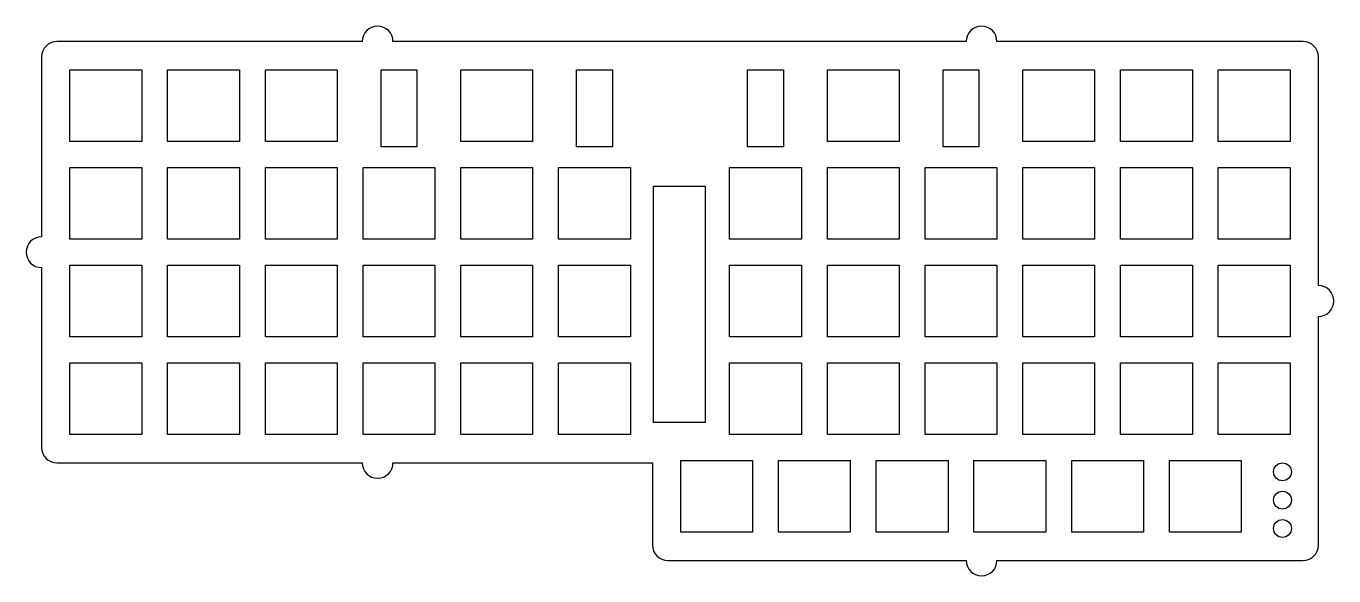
# Model space of a CAD drawing. Header units: millimetres. Extents: x -239 to 16, y -35 to 73.
import ezdxf

# ---------------------------------------------------------------- set-up
doc = ezdxf.new("R2010")
doc.units = ezdxf.units.MM
doc.layers.get('0').update_dxf_attribs({"linetype": 'CONTINUOUS'})

msp = doc.modelspace()

# ---------------------------------------------------------------- linework, layer by layer
msp.add_lwpolyline([(-173.8625, 69.675), (-233.3625, 69.675, 0.41421356), (-236.3625, 66.675), (-236.3625, 31.575, 1), (-236.3625, 25.575), (-236.3625, -9.525, 0.41421356), (-233.3625, -12.525), (-173.8625, -12.525, 1), (-167.8625, -12.525), (-117.3, -12.525), (-117.3, -28.575, 0.41421356), (-114.3, -31.575), (-56.138, -31.575, 1), (-50.138, -31.575), (9.525, -31.575, 0.41421356), (12.525, -28.575), (12.525, 16.05, 1), (12.525, 22.05), (12.525, 66.675, 0.41421356), (9.525, 69.675), (-50.138, 69.675, 1), (-56.138, 69.675), (-167.8625, 69.675, 1)], format="xyb", close=True)
for points in [[(-230.8375, 64.15), (-216.8375, 64.15), (-216.8375, 50.15), (-230.8375, 50.15)], [(-211.7875, 64.15), (-197.7875, 64.15), (-197.7875, 50.15), (-211.7875, 50.15)], [(-192.7375, 64.15), (-178.7375, 64.15), (-178.7375, 50.15), (-192.7375, 50.15)], [(-170.1875, 49.15), (-170.1875, 64.15), (-163.1875, 64.15), (-163.1875, 49.15)], [(-140.6375, 64.15), (-140.6375, 50.15), (-154.6375, 50.15), (-154.6375, 64.15)], [(-132.0875, 64.15), (-125.0875, 64.15), (-125.0875, 49.15), (-132.0875, 49.15)], [(-91.75, 49.15), (-98.75, 49.15), (-98.75, 64.15), (-91.75, 64.15)], [(-69.2, 50.15), (-83.2, 50.15), (-83.2, 64.15), (-69.2, 64.15)], [(-53.65, 64.15), (-53.65, 49.15), (-60.65, 49.15), (-60.65, 64.15)], [(-31.1, 50.15), (-45.1, 50.15), (-45.1, 64.15), (-31.1, 64.15)], [(-12.05, 50.15), (-26.05, 50.15), (-26.05, 64.15), (-12.05, 64.15)], [(-7, 50.15), (-7, 64.15), (7, 64.15), (7, 50.15)], [(-230.8375, 45.1), (-216.8375, 45.1), (-216.8375, 31.1), (-230.8375, 31.1)], [(-211.7875, 31.1), (-211.7875, 45.1), (-197.7875, 45.1), (-197.7875, 31.1)], [(-192.7375, 45.1), (-178.7375, 45.1), (-178.7375, 31.1), (-192.7375, 31.1)], [(-173.6875, 45.1), (-159.6875, 45.1), (-159.6875, 31.1), (-173.6875, 31.1)], [(-140.6375, 31.1), (-154.6375, 31.1), (-154.6375, 45.1), (-140.6375, 45.1)], [(-135.5875, 45.1), (-121.5875, 45.1), (-121.5875, 31.1), (-135.5875, 31.1)], [(-102.25, 31.1), (-102.25, 45.1), (-88.25, 45.1), (-88.25, 31.1)], [(-83.2, 31.1), (-83.2, 45.1), (-69.2, 45.1), (-69.2, 31.1)], [(-64.15, 45.1), (-50.15, 45.1), (-50.15, 31.1), (-64.15, 31.1)], [(-31.1, 45.1), (-31.1, 31.1), (-45.1, 31.1), (-45.1, 45.1)], [(-12.05, 31.1), (-26.05, 31.1), (-26.05, 45.1), (-12.05, 45.1)], [(7, 31.1), (-7, 31.1), (-7, 45.1), (7, 45.1)], [(-117.078, 41.4429), (-106.994, 41.4429), (-106.994, -4.6581), (-117.078, -4.6581)], [(-216.8375, 26.05), (-216.8375, 12.05), (-230.8375, 12.05), (-230.8375, 26.05)], [(-211.7875, 26.05), (-197.7875, 26.05), (-197.7875, 12.05), (-211.7875, 12.05)], [(-192.7375, 26.05), (-178.7375, 26.05), (-178.7375, 12.05), (-192.7375, 12.05)], [(-159.6875, 12.05), (-173.6875, 12.05), (-173.6875, 26.05), (-159.6875, 26.05)], [(-154.6375, 12.05), (-154.6375, 26.05), (-140.6375, 26.05), (-140.6375, 12.05)], [(-121.5875, 26.05), (-121.5875, 12.05), (-135.5875, 12.05), (-135.5875, 26.05)], [(-88.25, 12.05), (-102.25, 12.05), (-102.25, 26.05), (-88.25, 26.05)], [(-69.2, 26.05), (-69.2, 12.05), (-83.2, 12.05), (-83.2, 26.05)], [(-50.15, 12.05), (-64.15, 12.05), (-64.15, 26.05), (-50.15, 26.05)], [(-31.1, 12.05), (-45.1, 12.05), (-45.1, 26.05), (-31.1, 26.05)], [(-26.05, 26.05), (-12.05, 26.05), (-12.05, 12.05), (-26.05, 12.05)], [(7, 12.05), (-7, 12.05), (-7, 26.05), (7, 26.05)], [(-230.8375, 7), (-216.8375, 7), (-216.8375, -7), (-230.8375, -7)], [(-197.7875, -7), (-211.7875, -7), (-211.7875, 7), (-197.7875, 7)], [(-192.7375, -7), (-192.7375, 7), (-178.7375, 7), (-178.7375, -7)], [(-159.6875, -7), (-173.6875, -7), (-173.6875, 7), (-159.6875, 7)], [(-140.6375, 7), (-140.6375, -7), (-154.6375, -7), (-154.6375, 7)], [(-135.5875, -7), (-135.5875, 7), (-121.5875, 7), (-121.5875, -7)], [(-102.25, 7), (-88.25, 7), (-88.25, -7), (-102.25, -7)], [(-83.2, 7), (-69.2, 7), (-69.2, -7), (-83.2, -7)], [(-64.15, -7), (-64.15, 7), (-50.15, 7), (-50.15, -7)], [(-31.1, 7), (-31.1, -7), (-45.1, -7), (-45.1, 7)], [(-26.05, -7), (-26.05, 7), (-12.05, 7), (-12.05, -7)], [(7, -7), (-7, -7), (-7, 7), (7, 7)], [(-97.775, -26.05), (-111.775, -26.05), (-111.775, -12.05), (-97.775, -12.05)], [(-78.725, -12.05), (-78.725, -26.05), (-92.725, -26.05), (-92.725, -12.05)], [(-59.675, -26.05), (-73.675, -26.05), (-73.675, -12.05), (-59.675, -12.05)], [(-40.625, -12.05), (-40.625, -26.05), (-54.625, -26.05), (-54.625, -12.05)], [(-35.575, -12.05), (-21.575, -12.05), (-21.575, -26.05), (-35.575, -26.05)], [(-16.525, -26.05), (-16.525, -12.05), (-2.525, -12.05), (-2.525, -26.05)]]:
    msp.add_lwpolyline(points, close=True)
for centre in [(5.513, -14.275), (5.513, -19.8), (5.513, -25.325)]:
    msp.add_circle(centre, 1.75)

doc.saveas('drawing.dxf')
